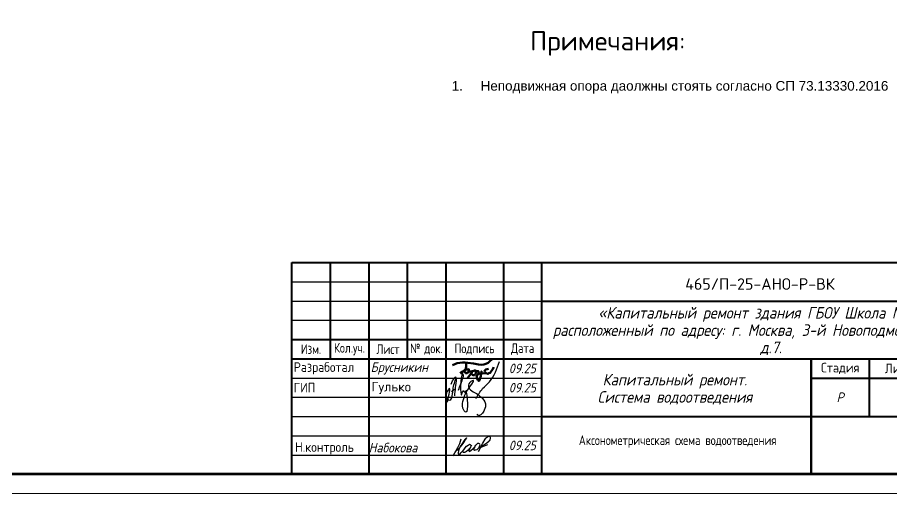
# Model space of a CAD drawing. Header units: millimetres. Extents: x -10178924 to 11692288, y -947381 to 58396.
# Drawn here: x -69881 to -47169, y -25808 to -13442 of the extents above; entities that cross this region are included whole.
import ezdxf
from ezdxf.enums import TextEntityAlignment as Align

# ---------------------------------------------------------------- set-up
doc = ezdxf.new("R2010")
doc.units = ezdxf.units.MM
for name, color, linetype, lineweight in [('_0', 7, 'Continuous', 25), ('PDF _0', 7, 'Continuous', 9), ('PDF _Текст', 7, 'Continuous', 5), ('Shtamp', 7, 'Continuous', 35), ('подписи', 170, 'Continuous', 25), ('ПП_Оформление_подписи_ГИП_Гулько', 5, 'Continuous', 30)]:
    doc.layers.add(name, color=color, linetype=linetype, lineweight=lineweight)
doc.layers.add('PDF _!ВК_надписи', color=7, linetype='Continuous', true_color=0xffffff)
doc.layers.add('PDF _В1_Арматура', color=7, linetype='Continuous')
doc.styles.add('ISOCPEUR', font='isocpeui.ttf', dxfattribs={"width": 0.9})
doc.styles.add('MOSOBL (isocpeur)', font='isocpeur.ttf')
doc.styles.add('PDF Arial', font='arial.ttf')
doc.styles.add('PDF ISOCPEUR', font='isocpeur.ttf')
doc.styles.add('М2', font='isocpeur.ttf', dxfattribs={"width": 0.8})

# ---------------------------------------------------------------- blocks, each defined once
blk = doc.blocks.new('*U2275')
at = {"layer": 'Shtamp', "linetype": 'Continuous', "lineweight": 40}
for p, q in [((-185, 55), (0, 55)), ((-185, 0), (-185, 55)), ((-175, 55), (-175, 30)), ((-165, 55), (-165, 0)), ((-155, 55), (-155, 30)), ((-145, 55), (-145, 0)), ((-130, 55), (-130, 0)), ((-120, 0), (-120, 54.99)), ((0, 0), (0, 55)), ((-120, 45), (0, 45)), ((-185, 35), (-120, 35)), ((-185, 30), (0, 30)), ((-50, 0), (-50, 30)), ((-50, 30), (-50, 0)), ((-35, 30), (-35, 15)), ((-20, 30), (-20, 15)), ((-50, 25), (0, 25)), ((-120, 15), (0, 15)), ((-185, 0), (0, 0))]:
    blk.add_line(p, q, dxfattribs=at)
at = {"layer": 'Shtamp', "linetype": 'Continuous', "lineweight": 25}
for p, q in [((-185, 50), (-120, 50)), ((-185, 45), (-120, 45)), ((-185, 40), (-120, 40)), ((-185, 25), (-120, 25)), ((-185, 20), (-120, 20)), ((-185, 15), (-120, 15)), ((-185, 10), (-120, 10)), ((-185, 5), (-120, 5))]:
    blk.add_line(p, q, dxfattribs=at)
at = {"layer": 'Shtamp', "color": 18, "ltscale": 100, "true_color": 0x000000, "style": 'ISOCPEUR', "width": 0.9}
for p in [(-128.6, 26.25), (-128.6, 21.25), (-128.6, 6.25)]:
    blk.add_text('09.25', height=2.5, dxfattribs=at).set_placement(p)
at = {"layer": 'Shtamp', "ltscale": 33.333333, "char_height": 3, "attachment_point": 5, "line_spacing_factor": 0.9, "style": 'ISOCPEUR'}
for s, insert, width in [('«Капитальный ремонт здания ГБОУ Школа № 717», расположенный по адресу: г. Москва, 3-й Новоподмосковный пер., д.7.', (-60.45, 37.21), 113.493), ('{\\W0.9;Капитальный ремонт. \\PСистема водоотведения}', (-85.45, 22.1), 70)]:
    blk.add_mtext(s, dxfattribs=dict(at, insert=insert, width=width))
at = {"layer": 'Shtamp', "color": 18, "ltscale": 100, "true_color": 0x000000, "char_height": 2.5}
for s, insert, width, attachment_point, style in [('{\\C256;Кол\\W0.9;\\T0.9;.\\W0.8;\\T1;уч.}', (-170, 32.5), 10, 5, 'М2'), ('{\\C256;Изм.}', (-180, 32.5), 10, 5, 'М2'), ('{\\C256;Лист}', (-160, 32.5), 10, 5, 'М2'), ('{\\C256;№\\W0.7;\\T0.75; \\W0.8;\\T1;док.}', (-150, 32.5), 10, 5, 'М2'), ('{\\C256;Подпись}', (-137.5, 32.5), 15, 5, 'М2'), ('{\\C256;Дата}', (-125, 32.5), 10, 5, 'М2'), ('\\pxl0.2,t0;{\\fISOCPEUR|b0|i0|c204|p34;\\W0.9;\\C256;Разработал}', (-185, 27.5), 20, 4, 'ISOCPEUR'), ('\\pxi0.2,t0;{\\W0.9;\\C256;Брусникин}', (-165, 27.5), 20, 4, 'ISOCPEUR'), ('{\\fISOCPEUR|b0|i0|c204|p34;\\C256;Стадия}', (-42.5, 27.5), 15, 5, 'ISOCPEUR'), ('{\\fISOCPEUR|b0|i0|c204|p34;\\C256;Лист}', (-27.5, 27.5), 15, 5, 'ISOCPEUR'), ('{\\fISOCPEUR|b0|i0|c204|p34;\\C256;Листов}', (-10, 27.5), 20, 5, 'ISOCPEUR'), ('\\pxl0.2,t0;{\\fISOCPEUR|b0|i0|c204|p34;\\W0.9;\\C256;ГИП}', (-185, 22.5), 20, 4, 'ISOCPEUR'), ('{\\C256;Р}', (-42.5, 20), 15, 5, 'ISOCPEUR'), ('{\\fISOCPEUR|b0|i0|c204|p34;Н.контроль}', (-184.14, 6.73), 20, 4, 'ISOCPEUR'), ('{\\W0.9;Набокова}', (-165, 6.92), 20, 4, 'ISOCPEUR')]:
    blk.add_mtext(s, dxfattribs=dict(at, insert=insert, width=width, attachment_point=attachment_point, style=style))
blk = doc.blocks.new('A$Cb06f03d6')
at = {"layer": 'ПП_Оформление_подписи_ГИП_Гулько'}
blk.add_line((-125812, 86151), (-99010, 105567), dxfattribs=at)
for points in [[(48334, 37486), (96196, 107493), (144753, 156012), (214812, 300877)], [(-128360, 138738), (-93552, 187518), (-92504, 179742), (-97797, 114560), (-104164, 55600)], [(-75533, 97324), (-42210, 189000), (-42210, 208026), (-48269, 212783), (-52164, 202837), (-57357, 65757), (-56924, 62730), (-40479, 94297), (-32257, 83054), (-17543, 96459), (-18408, 94730), (-18706, 73957), (-12202, 5501), (-23909, -59489), (-44288, -31326), (-39549, 31070), (-17839, 86088), (28122, 165376), (-2229, 141546), (2107, 106452), (39396, 79590), (85790, 47095), (115708, 735), (107904, -44757), (87958, -72486), (68013, -84185), (56306, -72920)], [(-153665, 12505), (-142841, 105790), (-159754, 76722), (-152989, 32784), (-137429, 26024), (-117811, 71315), (-98869, 164600), (-92504, 179742), (-92297, 176756)]]:
    blk.add_spline(points, degree=3, dxfattribs=at)

msp = doc.modelspace()

# ---------------------------------------------------------------- linework, layer by layer
at = {"layer": 'PDF _!ВК_надписи', "color": 7, "linetype": 'Continuous', "lineweight": 60, "elevation": -2956.2}
msp.add_lwpolyline([(-44253.2, 57790.7), (-44253.2, -25308.1), (-160653.6, -25308.1), (-160653.6, 57790.7)], close=True, dxfattribs=at)
at = {"layer": 'PDF _0', "color": 18, "linetype": 'Continuous', "lineweight": 0, "true_color": 0x000000}
msp.add_line((-43753.6, -25807.6, -2956.2), (-162651.8, -25807.6, -2956.2), dxfattribs=at)
at = {"layer": 'PDF _В1_Арматура', "color": 162, "lineweight": 50, "true_color": 0x0037dd, "elevation": -2956.2}
for points in [[(-58577.5, -22475.3), (-58455, -22422.8), (-58385, -22411.1), (-58320.8, -22405.3), (-58250.8, -22405.3), (-58180.7, -22411.1), (-58034.9, -22434.4), (-57900.7, -22457.8), (-57830.7, -22463.6), (-57766.5, -22457.8), (-57708.1, -22440.3), (-57649.8, -22416.9), (-57603.1, -22370.3), (-57556.4, -22329.4)], [(-58224.3, -22434), (-58224.3, -22474.8), (-58224.3, -22515.7), (-58230.1, -22556.5), (-58247.6, -22585.7), (-58276.8, -22614.8), (-58311.8, -22638.2), (-58381.8, -22684.9)], [(-58253.4, -22591.5), (-58195.1, -22585.7), (-58177.6, -22579.8), (-58154.2, -22585.7), (-58148.4, -22585.7), (-58148.4, -22597.3), (-58154.2, -22626.5), (-58160.1, -22638.2), (-58171.7, -22667.4), (-58195.1, -22679), (-58206.8, -22684.9), (-58224.3, -22684.9), (-58235.9, -22679), (-58247.6, -22655.7), (-58276.8, -22614.8)], [(-58101.7, -22673.2), (-58066.7, -22714), (-58060.9, -22725.7), (-58037.5, -22731.5), (-58020, -22737.4), (-58008.4, -22731.5), (-57990.9, -22719.9), (-57979.2, -22696.5), (-57967.5, -22679), (-57967.5, -22649.9), (-57967.5, -22632.4), (-57967.5, -22620.7), (-57979.2, -22614.9), (-58002.5, -22614.9), (-58049.2, -22626.5), (-58189.2, -22813.2)], [(-58160.1, -22644), (-58025.9, -22620.7)], [(-57967.5, -22632.4), (-57897.5, -22632.4), (-57903.3, -22655.7), (-57903.3, -22679), (-57897.5, -22690.7), (-57885.8, -22690.7), (-57862.5, -22696.5), (-57833.3, -22690.7), (-57821.6, -22679), (-57821.6, -22655.7), (-57827.5, -22632.4), (-57833.3, -22696.5), (-57845, -22760.7), (-57856.7, -22813.2), (-57868.3, -22848.2), (-57868.3, -22859.9), (-57880, -22871.6), (-57885.8, -22877.4), (-57897.5, -22877.4), (-57903.3, -22871.6), (-57915, -22859.9), (-57932.5, -22824.9), (-57944.2, -22778.2), (-57950, -22760.7), (-57944.2, -22749.1), (-57938.3, -22731.5), (-57926.7, -22719.9), (-57897.5, -22708.2), (-57856.7, -22690.7), (-57804.1, -22690.7), (-57693.3, -22684.9)], [(-57640.8, -22568.2), (-57675.8, -22579.8), (-57710.8, -22585.7), (-57734.1, -22603.2), (-57739.9, -22614.8), (-57745.8, -22626.5), (-57745.8, -22632.4), (-57739.9, -22644), (-57722.4, -22667.4), (-57693.3, -22684.9), (-57669.9, -22696.5), (-57646.6, -22696.5), (-57629.1, -22684.9), (-57599.9, -22673.2), (-57582.4, -22649.9), (-57541.6, -22585.7), (-57506.6, -22521.5)]]:
    msp.add_lwpolyline(points, dxfattribs=at)
at = {"layer": 'PDF _В1_Арматура', "color": 162, "lineweight": 25, "true_color": 0x2b3cd4, "elevation": -2956.2}
for points in [[(-58360.9, -24395.3), (-58399, -24513.8), (-58420.1, -24568.8), (-58449.8, -24623.9), (-58568.3, -24835.5)], [(-58504.8, -24712.8), (-58462.5, -24683.1), (-58420.1, -24645), (-58373.6, -24602.7), (-58327, -24543.4), (-58284.7, -24484.2), (-58246.6, -24424.9), (-58233.9, -24403.7), (-58221.2, -24382.6), (-58216.9, -24369.9), (-58212.7, -24361.4), (-58216.9, -24365.6), (-58225.4, -24374.1), (-58238.1, -24386.8), (-58255, -24408), (-58293.1, -24458.8), (-58335.5, -24522.3), (-58373.6, -24585.8), (-58403.2, -24645), (-58420.1, -24700.1), (-58428.6, -24750.9), (-58428.6, -24780.5), (-58415.9, -24789), (-58403.2, -24793.2), (-58377.8, -24776.3), (-58356.6, -24755.1), (-58284.7, -24670.4), (-58250.8, -24623.9), (-58212.7, -24581.5), (-58166.1, -24547.7), (-58145, -24530.7), (-58132.3, -24526.5), (-58115.3, -24530.7), (-58106.9, -24539.2), (-58098.4, -24551.9), (-58102.6, -24581.5), (-58111.1, -24611.2), (-58132.3, -24636.6), (-58170.4, -24678.9), (-58212.7, -24717), (-58238.1, -24729.7), (-58267.7, -24738.2), (-58293.1, -24738.2), (-58301.6, -24733.9), (-58305.8, -24725.5), (-58305.8, -24704.3), (-58288.9, -24678.9), (-58263.5, -24645), (-58238.1, -24611.2)], [(-57899.4, -24712.8), (-57785.1, -24501.1), (-57725.9, -24395.3), (-57713.2, -24369.9), (-57692, -24348.7), (-57666.6, -24331.8), (-57637, -24319.1), (-57624.3, -24314.8), (-57611.6, -24319.1), (-57603.1, -24327.5), (-57598.9, -24344.5), (-57598.9, -24378.3), (-57603.1, -24412.2), (-57620, -24437.6), (-57637, -24458.8), (-57683.5, -24501.1), (-57785.1, -24568.8), (-57835.9, -24594.2), (-57891, -24619.6)], [(-58081.5, -24547.7), (-58123.8, -24636.6), (-58149.2, -24678.9), (-58153.4, -24687.4), (-58153.4, -24700.1), (-58145, -24708.5), (-58136.5, -24712.8), (-58089.9, -24678.9), (-58047.6, -24649.3), (-57984.1, -24585.8)], [(-57835.9, -24606.9), (-57747, -24573.1), (-57662.4, -24535)]]:
    msp.add_lwpolyline(points, dxfattribs=at)
msp.add_lwpolyline([(-57984.1, -24564.6), (-58009.5, -24615.4), (-58018, -24636.6), (-58026.4, -24649.3), (-58026.4, -24666.2), (-58026.4, -24674.7), (-58018, -24678.9), (-58009.5, -24678.9), (-57975.6, -24674.7), (-57937.5, -24662), (-57907.9, -24640.8), (-57886.7, -24615.4), (-57874, -24585.8), (-57865.6, -24556.1), (-57861.3, -24543.4), (-57865.6, -24526.5), (-57874, -24513.8), (-57891, -24505.3), (-57907.9, -24505.3), (-57924.8, -24509.6), (-57950.2, -24530.7), (-57971.4, -24551.9)], close=True, dxfattribs=at)

# ---------------------------------------------------------------- block references
at = {"layer": '_0', "xscale": 100, "yscale": 100, "zscale": 100}
msp.add_blockref('*U2275', (-44253.2, -25308.1, -2956.2), dxfattribs=at)
at = {"layer": 'подписи', "xscale": 0.003662109375, "yscale": 0.003662109375, "zscale": 0.003662109375}
msp.add_blockref('A$Cb06f03d6', (-58145.6, -23476.8, -2956.2), dxfattribs=at)

# ---------------------------------------------------------------- texts
at = {"layer": '_0', "color": 7, "lineweight": 60, "style": 'MOSOBL (isocpeur)'}
msp.add_text('Примечания:', height=500, dxfattribs=at).set_placement((-54543.1, -14049.3), align=Align.MIDDLE_CENTER)
at = {"layer": '_0', "ltscale": 100, "insert": (-52726.2, -24457.2, -2956.2), "char_height": 250, "width": 6890.354, "attachment_point": 5, "line_spacing_factor": 0.912, "style": 'М2'}
msp.add_mtext('\\pxt9;Аксонометрическая схема водоотведения', dxfattribs=at)
at = {"layer": 'PDF _Текст', "color": 7, "insert": (-58846.5, -15418.4), "char_height": 250.003, "width": 12773.167, "attachment_point": 7, "style": 'PDF Arial'}
msp.add_mtext('\\pxi-3,l4,t4;1.^IНеподвижная опора даолжны стоять согласно СП 73.13330.2016', dxfattribs=at)
at = {"layer": 'PDF _Текст', "attachment_point": 4, "style": 'PDF ISOCPEUR'}
for s, insert, char_height in [('465/П-25-АНО-Р-ВК', (-52528.9, -20366.6, -2956.2), 299.98), ('Гулько', (-60684.9, -23067.3, -2956.2), 249.98)]:
    msp.add_mtext(s, dxfattribs=dict(at, insert=insert, char_height=char_height))

doc.saveas('drawing.dxf')
